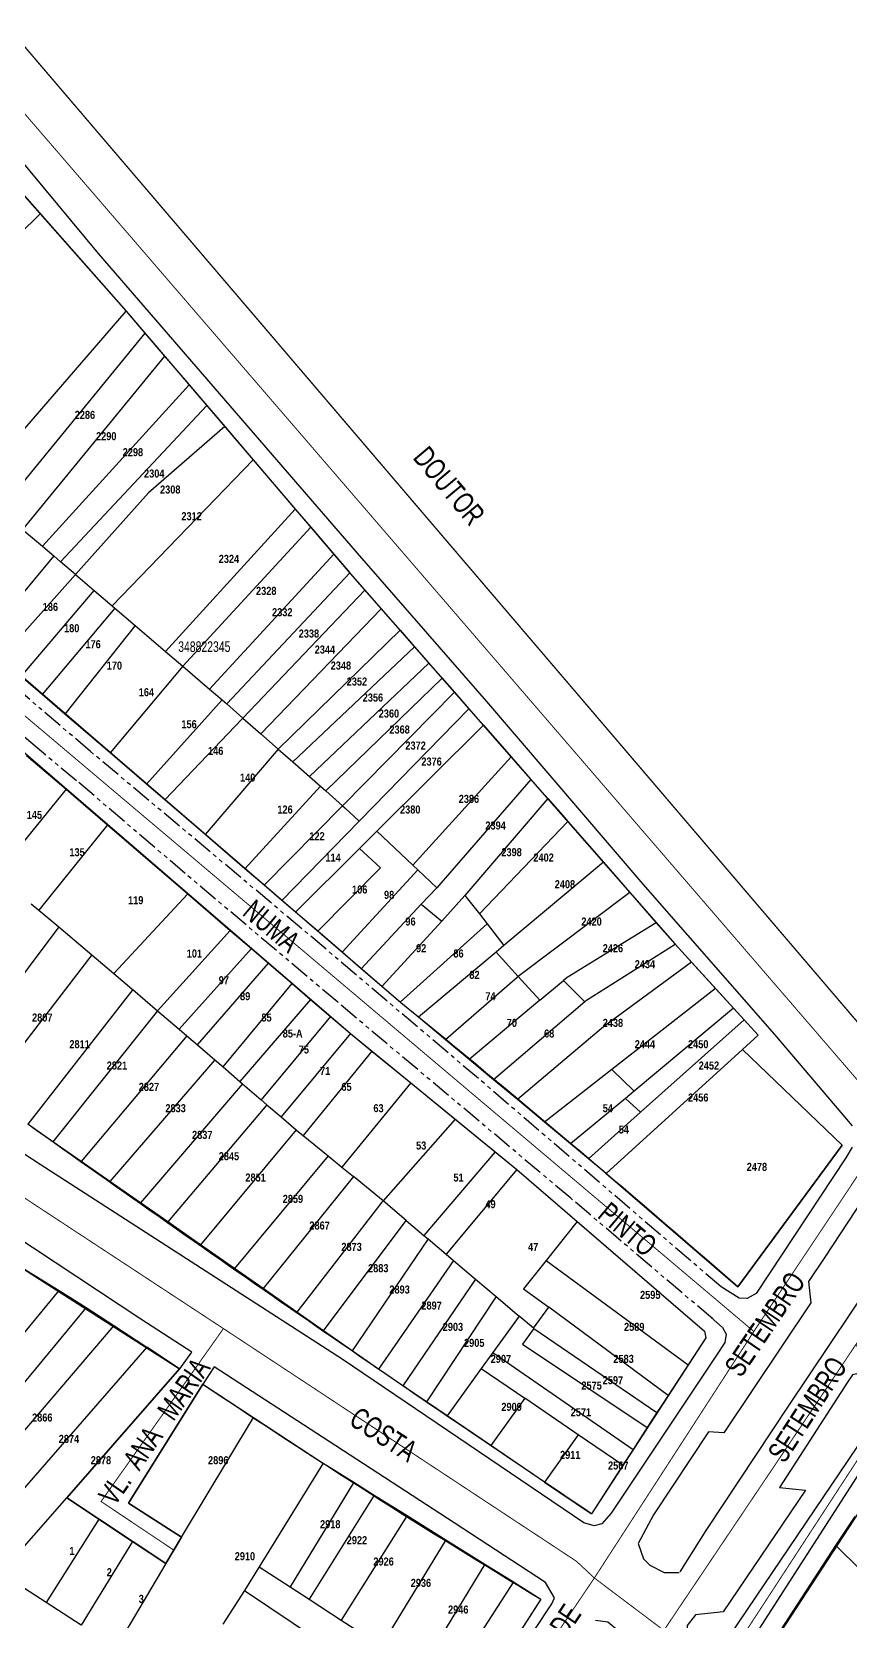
# Model space of a CAD drawing. Extents: x 203136 to 205923, y 4839890 to 4842982.
# Drawn here: x 204854.4 to 205007.8, y 4842317 to 4842615 of the extents above; entities that cross this region are included whole.
import ezdxf
from ezdxf.enums import TextEntityAlignment as Align

# ---------------------------------------------------------------- set-up
doc = ezdxf.new("R2010")
doc.units = 0
doc.header["$LTSCALE"] = 1.5
doc.header["$MEASUREMENT"] = 0
doc.linetypes.add('PHANTOMX2', pattern=[5, 2.5, -0.5, 0.5, -0.5, 0.5, -0.5])
for name, color, linetype in [('CD_MALHA_LOTES', 40, 'CONTINUOUS'), ('CD_TXT_QUADRA', 7, 'CONTINUOUS'), ('LM-LIM-SETOR-FISCAL', 7, 'CONTINUOUS'), ('RU-QUADRAS', 210, 'CONTINUOUS'), ('SV-EIXO-RUA-N-PAV', 6, 'CONTINUOUS'), ('SV-EIXO-RUA-PAV', 20, 'CONTINUOUS'), ('SV-RUA-NAO-PAV-S-GUIA-C-GUIA', 7, 'CONTINUOUS'), ('SV-RUA-PAVIM-S-GUIA-C-GUIA', 7, 'CONTINUOUS'), ('SV-TXT-RUA-N-PAV-S-GUIA-C-GUIA', 7, 'CONTINUOUS'), ('SV-TXT-RUA-PAV-S-GUIA-C-GUIA', 7, 'CONTINUOUS'), ('Th_NmrPort', 1, 'CONTINUOUS')]:
    doc.layers.add(name, color=color, linetype=linetype)
doc.styles.add('3488-22-2D_TXT$0$ARIAL', font='ARIAL.TTF')
doc.styles.add('ARIAL', font='ARIAL.TTF')
doc.styles.get("Standard").update_dxf_attribs({"font": 'swisscbo.ttf'})
doc.linetypes.add('Limite', pattern='A,20,-3,[130,ltypeshp.shx,S=6.35,R=0,X=0,Y=0],-3,20', length=46)

msp = doc.modelspace()

# ---------------------------------------------------------------- linework, layer by layer
at = {"layer": 'CD_MALHA_LOTES', "linetype": 'Continuous'}
for p, q in [((204850.67, 4842586.85), (204855.96, 4842580.86)), ((204855.96, 4842580.86), (204821.32, 4842547.49)), ((204855.96, 4842580.86), (204872.04, 4842562.64)), ((204843.37, 4842529.44), (204872.04, 4842562.64)), ((204872.04, 4842562.64), (204875.54, 4842558.54)), ((204875.54, 4842558.54), (204848.41, 4842525.32)), ((204875.54, 4842558.54), (204879.26, 4842554.2)), ((204879.26, 4842554.2), (204852.65, 4842521.72)), ((204879.26, 4842554.2), (204883.85, 4842548.83)), ((204883.85, 4842548.83), (204856.35, 4842518.56)), ((204883.85, 4842548.83), (204887.17, 4842544.95)), ((204887.17, 4842544.95), (204859.76, 4842515.64)), ((204887.17, 4842544.95), (204890.54, 4842541.01)), ((204890.54, 4842541.01), (204876.22, 4842528.59)), ((204890.54, 4842541.01), (204895.87, 4842534.77)), ((204895.87, 4842534.77), (204869.42, 4842507.4)), ((204895.87, 4842534.77), (204903.77, 4842525.54)), ((204876.22, 4842528.59), (204862.56, 4842513.25)), ((204903.77, 4842525.54), (204879.44, 4842498.84)), ((204903.77, 4842525.54), (204906.7, 4842522.11)), ((204852.65, 4842521.72), (204856.35, 4842518.56)), ((204906.7, 4842522.11), (204882.66, 4842496.09)), ((204906.7, 4842522.11), (204911.03, 4842517.05)), ((204856.35, 4842518.56), (204858.48, 4842516.74)), ((204858.48, 4842516.74), (204844.99, 4842500.5)), ((204859.76, 4842515.64), (204858.48, 4842516.74)), ((204862.56, 4842513.25), (204859.76, 4842515.64)), ((204911.03, 4842517.05), (204887.71, 4842491.77)), ((204911.03, 4842517.05), (204914.01, 4842513.56)), ((204848.51, 4842497.46), (204862.56, 4842513.25)), ((204862.56, 4842513.25), (204866.06, 4842510.27)), ((204914.01, 4842513.56), (204890.96, 4842488.99)), ((204914.01, 4842513.56), (204914.09, 4842513.47)), ((204914.09, 4842513.47), (204916.83, 4842510.35)), ((204852.37, 4842494.13), (204866.06, 4842510.27)), ((204866.06, 4842510.27), (204869.42, 4842507.4)), ((204916.83, 4842510.35), (204893.96, 4842486.34)), ((204916.83, 4842510.35), (204919.89, 4842506.85)), ((204869.96, 4842506.93), (204856.31, 4842490.75)), ((204869.42, 4842507.4), (204869.96, 4842506.93)), ((204869.96, 4842506.93), (204873.75, 4842503.7)), ((204919.89, 4842506.85), (204897.3, 4842483.41)), ((204919.89, 4842506.85), (204923.45, 4842502.8)), ((204873.75, 4842503.7), (204860.56, 4842487.09)), ((204873.75, 4842503.7), (204879.44, 4842498.84)), ((204923.45, 4842502.8), (204900.58, 4842480.52)), ((204923.45, 4842502.8), (204926.15, 4842499.72)), ((204879.44, 4842498.84), (204882.66, 4842496.09)), ((204926.15, 4842499.72), (204903.3, 4842478.12)), ((204926.15, 4842499.72), (204928.82, 4842496.66)), ((204882.66, 4842496.09), (204869.05, 4842479.8)), ((204882.66, 4842496.09), (204887.71, 4842491.77)), ((204928.82, 4842496.66), (204906.44, 4842475.36)), ((204928.82, 4842496.66), (204931.33, 4842493.81)), ((204856.31, 4842490.75), (204852.45, 4842494.06)), ((204887.71, 4842491.77), (204890.07, 4842489.75)), ((204931.33, 4842493.81), (204909.5, 4842472.67)), ((204931.33, 4842493.81), (204933.64, 4842491.17)), ((204860.56, 4842487.09), (204856.31, 4842490.75)), ((204890.07, 4842489.75), (204875.85, 4842473.96)), ((204890.07, 4842489.75), (204890.5, 4842489.39)), ((204890.5, 4842489.39), (204890.96, 4842488.99)), ((204890.96, 4842488.99), (204893.96, 4842486.34)), ((204933.64, 4842491.17), (204912.65, 4842469.9)), ((204933.64, 4842491.17), (204936.33, 4842488.1)), ((204869.05, 4842479.8), (204860.56, 4842487.09)), ((204893.81, 4842486.18), (204879.31, 4842470.99)), ((204893.96, 4842486.34), (204893.81, 4842486.18)), ((204893.96, 4842486.34), (204897.3, 4842483.41)), ((204915.77, 4842467), (204936.33, 4842488.1)), ((204936.33, 4842488.1), (204939.04, 4842485.01)), ((204897.3, 4842483.41), (204900.58, 4842480.52)), ((204939.04, 4842485.01), (204919.04, 4842465.11)), ((204939.04, 4842485.01), (204944.24, 4842479.08)), ((204875.85, 4842473.96), (204869.05, 4842479.8)), ((204900.58, 4842480.52), (204886.85, 4842464.51)), ((204900.58, 4842480.52), (204903.3, 4842478.12)), ((204853.39, 4842479.34), (204860.78, 4842472.99)), ((204903.3, 4842478.12), (204906.44, 4842475.36)), ((204944.24, 4842479.08), (204925.82, 4842458.75)), ((204944.24, 4842479.08), (204947.96, 4842474.84)), ((204879.31, 4842470.99), (204875.85, 4842473.96)), ((204906.44, 4842475.36), (204908.48, 4842473.56)), ((204947.96, 4842474.84), (204930.66, 4842454.93)), ((204947.96, 4842474.84), (204951.1, 4842471.26)), ((204860.78, 4842472.99), (204847.77, 4842457)), ((204860.78, 4842472.99), (204868.54, 4842466.32)), ((204886.85, 4842464.51), (204879.31, 4842470.99)), ((204908.48, 4842473.56), (204894.33, 4842458.09)), ((204908.48, 4842473.56), (204909.5, 4842472.67)), ((204909.5, 4842472.67), (204912.65, 4842469.9)), ((204951.1, 4842471.26), (204935.59, 4842453.1)), ((204951.1, 4842471.26), (204954.29, 4842467.62)), ((204912.65, 4842469.9), (204897.93, 4842454.99)), ((204912.65, 4842469.9), (204913.07, 4842469.53)), ((204913.07, 4842469.53), (204915.77, 4842467)), ((204868.54, 4842466.32), (204855.67, 4842450.33)), ((204868.54, 4842466.32), (204883.62, 4842453.37)), ((204915.77, 4842467), (204901.28, 4842452.12)), ((204919.04, 4842465.11), (204915.82, 4842461.91)), ((204919.04, 4842465.11), (204925.82, 4842458.75)), ((204954.89, 4842466.93), (204938.29, 4842449.62)), ((204954.29, 4842467.62), (204954.89, 4842466.93)), ((204954.89, 4842466.93), (204961.55, 4842459.31)), ((204894.33, 4842458.09), (204886.85, 4842464.51)), ((204915.82, 4842461.91), (204903.8, 4842449.95)), ((204915.82, 4842461.91), (204919.76, 4842458.28)), ((204961.55, 4842459.31), (204942.9, 4842443.67)), ((204961.55, 4842459.31), (204966.53, 4842453.61)), ((204897.93, 4842454.99), (204894.33, 4842458.09)), ((204919.76, 4842458.28), (204907.99, 4842446.36)), ((204926.75, 4842457.87), (204912.56, 4842442.43)), ((204925.82, 4842458.75), (204926.75, 4842457.87)), ((204926.75, 4842457.87), (204930.3, 4842454.54)), ((204883.62, 4842453.37), (204869.75, 4842438.45)), ((204883.62, 4842453.37), (204891.59, 4842446.54)), ((204901.28, 4842452.12), (204897.93, 4842454.99)), ((204930.3, 4842454.54), (204927.39, 4842451.42)), ((204930.66, 4842454.93), (204930.3, 4842454.54)), ((204931.28, 4842448.29), (204935.59, 4842453.1)), ((204935.59, 4842453.1), (204938.29, 4842449.62)), ((204966.53, 4842453.61), (204945.58, 4842437.9)), ((204966.53, 4842453.61), (204971.47, 4842447.95)), ((204854.25, 4842451.53), (204855.67, 4842450.33)), ((204855.67, 4842450.33), (204859.42, 4842447.17)), ((204903.8, 4842449.95), (204901.28, 4842452.12)), ((204907.99, 4842446.36), (204903.8, 4842449.95)), ((204927.39, 4842451.42), (204916.15, 4842439.34)), ((204927.39, 4842451.42), (204931.28, 4842448.29)), ((204859.42, 4842447.17), (204837.76, 4842418.36)), ((204859.42, 4842447.17), (204865.61, 4842441.95)), ((204931.28, 4842448.29), (204920.01, 4842436.03)), ((204939.72, 4842447.77), (204923.46, 4842433.07)), ((204938.29, 4842449.62), (204939.72, 4842447.77)), ((204939.72, 4842447.77), (204942.9, 4842443.67)), ((204971.47, 4842447.95), (204954.72, 4842437.73)), ((204971.47, 4842447.95), (204974.98, 4842443.93)), ((204891.59, 4842446.54), (204877.94, 4842431.48)), ((204891.59, 4842446.54), (204895.55, 4842443.13)), ((204912.56, 4842442.43), (204907.99, 4842446.36)), ((204958.38, 4842433.42), (204974.98, 4842443.93)), ((204974.98, 4842443.93), (204978.08, 4842440.55)), ((204865.61, 4842441.95), (204844.28, 4842414.17)), ((204865.61, 4842441.95), (204869.75, 4842438.45)), ((204895.55, 4842443.13), (204882, 4842427.99)), ((204895.55, 4842443.13), (204898.78, 4842440.36)), ((204916.15, 4842439.34), (204912.56, 4842442.43)), ((204941.44, 4842442.44), (204926.85, 4842430.24)), ((204942.9, 4842443.67), (204941.44, 4842442.44)), ((204941.44, 4842442.44), (204945.58, 4842437.9)), ((204869.75, 4842438.45), (204873.15, 4842435.59)), ((204885.41, 4842425.06), (204898.78, 4842440.36)), ((204898.78, 4842440.36), (204903.21, 4842436.56)), ((204920.01, 4842436.03), (204916.15, 4842439.34)), ((204978.08, 4842440.55), (204961.57, 4842428.43)), ((204978.08, 4842440.55), (204982.58, 4842435.63)), ((204873.28, 4842435.48), (204853.63, 4842410.19)), ((204873.15, 4842435.59), (204873.28, 4842435.48)), ((204873.28, 4842435.48), (204877.94, 4842431.48)), ((204890.23, 4842420.92), (204903.21, 4842436.56)), ((204903.21, 4842436.56), (204906.65, 4842433.6)), ((204923.46, 4842433.07), (204920.01, 4842436.03)), ((204945.35, 4842437.72), (204931.94, 4842426)), ((204945.58, 4842437.9), (204945.35, 4842437.72)), ((204945.58, 4842437.9), (204949.63, 4842433.46)), ((204949.63, 4842433.46), (204954.04, 4842437.15)), ((204954.72, 4842437.73), (204954.04, 4842437.15)), ((204954.04, 4842437.15), (204958.06, 4842433.14)), ((204982.58, 4842435.63), (204963.12, 4842420.46)), ((204982.58, 4842435.63), (204985.97, 4842431.92)), ((204906.65, 4842433.6), (204893.38, 4842418.21)), ((204906.65, 4842433.6), (204910.37, 4842430.41)), ((204923.56, 4842432.98), (204923.46, 4842433.07)), ((204926.85, 4842430.24), (204923.56, 4842432.98)), ((204949.63, 4842433.46), (204936.37, 4842422.32)), ((204958.06, 4842433.14), (204940.96, 4842418.5)), ((204958.06, 4842433.14), (204958.38, 4842433.42)), ((204877.94, 4842431.48), (204858.32, 4842406.91)), ((204877.94, 4842431.48), (204882, 4842427.99)), ((204910.37, 4842430.41), (204897.38, 4842414.77)), ((204910.37, 4842430.41), (204914.1, 4842427.21)), ((204931.94, 4842426), (204926.85, 4842430.24)), ((204985.97, 4842431.92), (204967.31, 4842416.4)), ((204968.52, 4842412.44), (204987.95, 4842429.76)), ((204985.97, 4842431.92), (204987.95, 4842429.76)), ((204987.95, 4842429.76), (204990.57, 4842426.9)), ((204883.43, 4842426.76), (204863.65, 4842403.19)), ((204882, 4842427.99), (204883.43, 4842426.76)), ((204883.43, 4842426.76), (204885.41, 4842425.06)), ((204914.1, 4842427.21), (204901.12, 4842411.56)), ((204914.1, 4842427.21), (204918.14, 4842423.9)), ((204961.57, 4842428.43), (204945.41, 4842414.8)), ((204990.57, 4842426.9), (204987.64, 4842424.23)), ((204885.41, 4842425.06), (204888.66, 4842422.27)), ((204918.14, 4842423.9), (204905.23, 4842408.08)), ((204918.14, 4842423.9), (204925.46, 4842417.92)), ((204936.37, 4842422.32), (204931.94, 4842426)), ((204987.64, 4842424.23), (204962.05, 4842400.95)), ((205006.3, 4842406.28), (204987.64, 4842424.23)), ((204888.66, 4842422.27), (204869.01, 4842399.44)), ((204888.66, 4842422.27), (204890.23, 4842420.92)), ((204890.23, 4842420.92), (204893.38, 4842418.21)), ((204940.96, 4842418.5), (204936.37, 4842422.32)), ((204963.12, 4842420.46), (204950.47, 4842410.59)), ((204963.12, 4842420.46), (204967.31, 4842416.4)), ((204893.89, 4842417.77), (204874.76, 4842395.43)), ((204893.38, 4842418.21), (204893.89, 4842417.77)), ((204893.89, 4842417.77), (204897.38, 4842414.77)), ((204925.46, 4842417.92), (204912.5, 4842402.17)), ((204925.46, 4842417.92), (204933.77, 4842411.13)), ((204945.41, 4842414.8), (204940.96, 4842418.5)), ((204897.38, 4842414.77), (204898.46, 4842413.84)), ((204950.47, 4842410.59), (204945.41, 4842414.8)), ((204965.68, 4842415.04), (204955.4, 4842406.49)), ((204967.31, 4842416.4), (204965.68, 4842415.04)), ((204965.68, 4842415.04), (204968.52, 4842412.44)), ((204898.46, 4842413.84), (204879.85, 4842391.87)), ((204898.46, 4842413.84), (204901.12, 4842411.56)), ((204901.12, 4842411.56), (204903.92, 4842409.15)), ((204968.52, 4842412.44), (204958.73, 4842403.72)), ((204858.32, 4842406.91), (204853.63, 4842410.19)), ((204903.92, 4842409.15), (204885.98, 4842387.59)), ((204903.92, 4842409.15), (204904.06, 4842409.03)), ((204904.06, 4842409.03), (204905.23, 4842408.08)), ((204933.77, 4842411.13), (204920.24, 4842395.83)), ((204933.77, 4842411.13), (204941.27, 4842405.01)), ((204955.4, 4842406.49), (204950.47, 4842410.59)), ((204863.65, 4842403.19), (204858.32, 4842406.91)), ((204905.23, 4842408.08), (204909.95, 4842404.24)), ((204958.73, 4842403.72), (204955.4, 4842406.49)), ((204986.78, 4842379.7), (205006.3, 4842406.28)), ((204869.01, 4842399.44), (204863.65, 4842403.19)), ((204909.95, 4842404.24), (204892.35, 4842383.13)), ((204909.95, 4842404.24), (204912.5, 4842402.17)), ((204941.27, 4842405.01), (204927.88, 4842389.35)), ((204941.27, 4842405.01), (204945.3, 4842401.7)), ((204962.05, 4842400.95), (204958.73, 4842403.72)), ((204874.76, 4842395.43), (204869.01, 4842399.44)), ((204914.68, 4842400.39), (204897.75, 4842379.36)), ((204912.5, 4842402.17), (204914.68, 4842400.39)), ((204920.24, 4842395.83), (204914.68, 4842400.39)), ((204945.3, 4842401.7), (204932.05, 4842385.82)), ((204945.3, 4842401.7), (204956.63, 4842391.96)), ((204962.05, 4842400.95), (204986.78, 4842379.7)), ((204879.85, 4842391.87), (204874.76, 4842395.43)), ((204919.99, 4842395.55), (204904.07, 4842374.95)), ((204920.24, 4842395.83), (204919.99, 4842395.55)), ((204924.57, 4842392.16), (204920.24, 4842395.83)), ((204885.98, 4842387.59), (204879.85, 4842391.87)), ((204909.05, 4842371.47), (204924.57, 4842392.16)), ((204924.57, 4842392.16), (204927.88, 4842389.35)), ((204956.63, 4842391.96), (204950.8, 4842384.64)), ((204956.63, 4842391.96), (204980.52, 4842371.41)), ((204892.35, 4842383.13), (204885.98, 4842387.59)), ((204928.66, 4842388.69), (204914.44, 4842367.7)), ((204927.88, 4842389.35), (204928.66, 4842388.69)), ((204928.66, 4842388.69), (204932.05, 4842385.82)), ((204933.42, 4842384.65), (204919.35, 4842364.27)), ((204932.05, 4842385.82), (204933.42, 4842384.65)), ((204933.42, 4842384.65), (204937.56, 4842381.14)), ((204950.8, 4842384.64), (204946.59, 4842379.35)), ((204950.8, 4842384.64), (204977.42, 4842365.05)), ((204852.7, 4842383.23), (204859.49, 4842379)), ((204897.75, 4842379.36), (204892.35, 4842383.13)), ((204841.88, 4842357.64), (204859.49, 4842379)), ((204859.49, 4842379), (204864.55, 4842375.84)), ((204904.07, 4842374.95), (204897.75, 4842379.36)), ((204937.56, 4842381.14), (204923.96, 4842361.14)), ((204937.56, 4842381.14), (204941.41, 4842377.87)), ((204946.59, 4842379.35), (204951.3, 4842375.87)), ((204864.55, 4842375.84), (204832.11, 4842336.6)), ((204864.55, 4842375.84), (204869.73, 4842372.45)), ((204941.41, 4842377.87), (204928.36, 4842358.16)), ((204941.41, 4842377.87), (204945.73, 4842374.21)), ((204948.42028, 4842371.940382), (204951.3, 4842375.87)), ((204973.68, 4842359.33), (204951.3, 4842375.87)), ((204869.73, 4842372.45), (204836.65, 4842333.67)), ((204869.73, 4842372.45), (204875.92, 4842368.37)), ((204909.05, 4842371.47), (204904.07, 4842374.95)), ((204945.73, 4842374.21), (204940.8, 4842367.39)), ((204948.42028, 4842371.940382), (204945.73, 4842374.21)), ((204914.44, 4842367.7), (204909.05, 4842371.47)), ((204948.48, 4842371.89), (204946.39, 4842368.96)), ((204948.48, 4842371.89), (204948.42028, 4842371.940382)), ((204948.48, 4842371.89), (204971.58, 4842356.11)), ((204980.74, 4842370.12), (204977.42, 4842365.05)), ((204980.52, 4842371.41), (204980.74, 4842370.12)), ((204875.92, 4842368.37), (204842.46, 4842329.93)), ((204882.09, 4842364.32), (204875.92, 4842368.37)), ((204919.35, 4842364.27), (204914.44, 4842367.7)), ((204940.8, 4842367.39), (204938.63, 4842364.38)), ((204940.8, 4842367.39), (204967.14, 4842349.23)), ((204946.39, 4842368.96), (204969.76, 4842353.3)), ((204860.91, 4842340.12), (204882.09, 4842364.32)), ((204923.96, 4842361.14), (204919.35, 4842364.27)), ((204938.63, 4842364.38), (204932.24, 4842355.53)), ((204938.63, 4842364.38), (204946.79, 4842358.81)), ((204977.42, 4842365.05), (204973.68, 4842359.33)), ((204872.52, 4842339.13), (204886.44, 4842361.46)), ((204886.44, 4842361.46), (204895.91, 4842355.23)), ((204928.36, 4842358.16), (204923.96, 4842361.14)), ((204932.24, 4842355.53), (204928.36, 4842358.16)), ((204946.79, 4842358.81), (204940.43, 4842349.98)), ((204956.8, 4842351.97), (204946.79, 4842358.81)), ((204973.68, 4842359.33), (204972.38, 4842357.34)), ((204882.42, 4842332.77), (204895.91, 4842355.23)), ((204895.91, 4842355.23), (204908.87, 4842346.71)), ((204940.43, 4842349.98), (204932.24, 4842355.53)), ((204971.58, 4842356.11), (204969.76, 4842353.3)), ((204972.38, 4842357.34), (204971.58, 4842356.11)), ((204956.8, 4842351.97), (204950.52, 4842343.09)), ((204965.2, 4842346.24), (204956.8, 4842351.97)), ((204969.76, 4842353.3), (204967.14, 4842349.23)), ((204950.52, 4842343.09), (204940.43, 4842349.98)), ((204967.14, 4842349.23), (204965.2, 4842346.24)), ((204909, 4842346.63), (204897.01, 4842327.22)), ((204908.87, 4842346.71), (204909, 4842346.63)), ((204909, 4842346.63), (204914.73, 4842343.05)), ((204965.2, 4842346.24), (204959.33, 4842337.16)), ((204914.73, 4842343.05), (204902.83, 4842323.44)), ((204914.73, 4842343.05), (204918.59, 4842340.64)), ((204950.52, 4842343.09), (204959.33, 4842337.16)), ((204848.56, 4842326.01), (204860.91, 4842340.12)), ((204860.91, 4842340.12), (204866.95, 4842336.13)), ((204918.59, 4842340.64), (204906.36, 4842321.14)), ((204918.59, 4842340.64), (204924.73, 4842336.8)), ((204882.42, 4842332.77), (204872.52, 4842339.13)), ((204924.73, 4842336.8), (204912.39, 4842317.22)), ((204924.73, 4842336.8), (204931.98, 4842332.28)), ((205005.12, 4842331.2), (205008.75, 4842336.64)), ((204866.95, 4842336.13), (204857.09, 4842320.51)), ((204866.95, 4842336.13), (204873.24, 4842331.97)), ((204873.24, 4842331.97), (204863.65, 4842316.29)), ((204873.24, 4842331.97), (204879.47, 4842327.85)), ((204879.47, 4842327.85), (204882.42, 4842332.77)), ((204931.98, 4842332.28), (204919.85, 4842312.36)), ((204931.98, 4842332.28), (204939.31, 4842327.7)), ((204969.7, 4842276.63), (205005.12, 4842331.2)), ((205005.12, 4842331.2), (205018.27, 4842318.23)), ((204879.47, 4842327.85), (204870.19, 4842312.08)), ((204939.31, 4842327.7), (204927.09, 4842307.65)), ((204939.31, 4842327.7), (204944.67, 4842324.36)), ((204857.09, 4842320.51), (204848.56, 4842326.01)), ((204897.01, 4842327.22), (204894.25, 4842322.77)), ((204897.01, 4842327.22), (204902.83, 4842323.44)), ((204894.25, 4842322.77), (204890.18, 4842316.45)), ((204894.25, 4842322.77), (204932.45, 4842297.22)), ((204902.83, 4842323.44), (204906.36, 4842321.14)), ((204944.67, 4842324.36), (204931.87, 4842304.54)), ((204944.67, 4842324.36), (204949.82, 4842321.14)), ((204863.65, 4842316.29), (204857.09, 4842320.51)), ((204906.36, 4842321.14), (204912.39, 4842317.22)), ((204949.82, 4842321.14), (204936.97, 4842301.22)), ((204912.39, 4842317.22), (204919.85, 4842312.36))]:
    msp.add_line(p, q, dxfattribs=at)
at = {"layer": 'LM-LIM-SETOR-FISCAL', "linetype": 'Limite', "ltscale": 0.1, "flags": 128}
msp.add_lwpolyline([(203469.377234, 4841362.89061, 0.25, 0.25, 0), (203519.491753, 4841421.251163, 0.25, 0.25, 0), (203539.040039, 4841445.453803, 0.25, 0.25, 0), (203552.611299, 4841461.387824, 0.25, 0.25, 0), (203566.238133, 4841484.68956, 0.25, 0.25, 0), (203609.99, 4841529.19, 0.25, 0.25, 0), (203632, 4841555.03, 0.25, 0.25, 0), (203660.44, 4841587.64, 0.25, 0.25, 0), (203674.06, 4841602.04, 0.25, 0.25, 0), (203710.04, 4841645.13, 0.25, 0.25, 0), (203742.06, 4841682.63, 0.25, 0.25, 0), (203749.59, 4841692.3, 0.25, 0.25, 0), (203765.8, 4841714.59, 0.25, 0.25, 0), (203770.437717, 4841723.305383, 0.25, 0.25, 0), (203714.413653, 4841762.64358, 0.25, 0.25, 0), (203723.585168, 4841777.541949, 0.25, 0.25, 0), (203744.064325, 4841808.260684, 0.25, 0.25, 0), (203754.769339, 4841823.620052, 0.25, 0.25, 0), (203763.612611, 4841832.928759, 0.25, 0.25, 0), (203773.572638, 4841842.432366, 0.25, 0.25, 0), (203784.091768, 4841852.942481, 0.25, 0.25, 0), (203799.86552, 4841866.904972, 0.25, 0.25, 0), (203809.371409, 4841877.624378, 0.25, 0.25, 0), (203820.293068, 4841888.950542, 0.25, 0.25, 0), (203834.046268, 4841882.073942, 0.25, 0.25, 0), (204046.7661, 4842201.182221, 0.25, 0.25, 0), (204178.512752, 4842399.235913, 0.25, 0.25, 0), (204339.269682, 4842642.311478, 0.25, 0.25, 0), (204394.703106, 4842727.956118, 0.25, 0.25, 0), (204455.679872, 4842818.312599, 0.25, 0.25, 0), (204552.409898, 4842958.280115, 0.18, 0.18, 0), (204552.411197, 4842958.281995, 0.25, 0.25, 0), (204552.409898, 4842958.280115, 0.25, 0.25, 0), (204552.41, 4842958.28, 0.25, 0.25, 0), (204636.88, 4842865.48, 0.25, 0.25, 0), (204802.20702, 4842671.508044, 0.25, 0.25, 0), (204837.727029, 4842630.149129, 0.25, 0.25, 0), (205008.271732, 4842430.409897, 0.25, 0.25, 0), (205138.673959, 4842279.328213, 0.25, 0.25, 0), (205174.437256, 4842238.699161, 0.25, 0.25, 0), (205203.631784, 4842204.152303, 0.25, 0.25, 0), (205240.124945, 4842163.766539, 0.25, 0.25, 0), (205267.85, 4842136.34, 0.25, 0.25, 0), (205295.915353, 4842071.881893, 0.25, 0.25, 0), (205307.647026, 4842046.742594, 0.25, 0.25, 0), (205351.13, 4841954.04, 0.25, 0.25, 0), (205379.26, 4841896.27, 0.25, 0.25, 0), (205405.061808, 4841844.580735, 0.25, 0.25, 0), (205438.77, 4841777.24, 0.25, 0.25, 0), (205460.65, 4841701.79, 0.25, 0.25, 0), (205500.37, 4841613.55, 0.25, 0.25, 0), (205574.15, 4841463.73, 0.25, 0.25, 0), (205576.19, 4841458.65, 0.25, 0.25, 0), (205586.52, 4841433.19, 0.25, 0.25, 0), (205615.29, 4841364.14, 0.25, 0.25, 0), (205647.73668, 4841231.470751, 0.25, 0.25, 0), (205655.460047, 4841210.753747, 0.25, 0.25, 0), (205675.209194, 4841159.41187, 0.25, 0.25, 0), (205690.04619, 4841124.071091, 0.25, 0.25, 0), (205704.679922, 4841088.324092, 0.25, 0.25, 0), (205713.35, 4841065.22, 0.25, 0.25, 0), (205719.94, 4841049.35, 0.25, 0.25, 0), (205719.957412, 4841049.304741, 0, 0, 0), (205790.360912, 4840892.191443, 0, 0, 0)], format="xyseb", dxfattribs=at)
at = {"layer": 'LM-LIM-SETOR-FISCAL'}
msp.add_lwpolyline([(204552.409898, 4842958.280115, 0.25, 0.25, 0), (204552.41, 4842958.28, 0.25, 0.25, 0), (204636.88, 4842865.48, 0.25, 0.25, 0), (204802.20702, 4842671.508044, 0.25, 0.25, 0), (204837.727029, 4842630.149129, 0.25, 0.25, 0), (205008.271732, 4842430.409897, 0.25, 0.25, 0), (205138.673959, 4842279.328213, 0.25, 0.25, 0), (205174.437256, 4842238.699161, 0.25, 0.25, 0), (205203.631784, 4842204.152303, 0.25, 0.25, 0), (205240.124945, 4842163.766539, 0.25, 0.25, 0), (205267.85, 4842136.34, 0.25, 0.25, 0)], format="xyseb", dxfattribs=at)
at = {"layer": 'RU-QUADRAS', "color": 6, "linetype": 'Continuous'}
msp.add_lwpolyline([(204749.58, 4842582.26), (204794.8, 4842649.46), (204822.96, 4842618.77), (204828.24, 4842612.27), (204872.04, 4842562.64), (204914.09, 4842513.47), (204974.93, 4842443.99), (204990.57, 4842426.9), (204987.64, 4842424.23), (205006.3, 4842406.28), (204986.78, 4842379.7, 0.0079047666), (204923.56, 4842432.98), (204818.05, 4842523.74), (204779.96, 4842555.38)], format="xyb", close=True, dxfattribs=at)
for points in [[(204762.48, 4842557.74), (204914.1, 4842427.21), (204945.3, 4842401.7), (204980.52, 4842371.41), (204980.74, 4842370.12), (204959.33, 4842337.16, -0.0069995441), (204853.63, 4842410.19)], [(204775.43, 4842432.57), (204882.09, 4842364.32), (204860.91, 4842340.12), (204879.47, 4842327.85), (204882.42, 4842332.77), (204872.52, 4842339.13), (204886.44, 4842361.46, 0.0117596608), (204949.82, 4842321.14), (204936.97, 4842301.22)]]:
    msp.add_lwpolyline(points, format="xyb", dxfattribs=at)
msp.add_lwpolyline([(204904.2, 4842176.13), (205018.26, 4842350.89), (205015.04, 4842360.33), (205026.04, 4842375.46), (205033.36, 4842373.14), (205051.03, 4842354.22), (205243.57, 4842129.35), (205162, 4842007.25), (205158.81, 4842006.79)], close=True, dxfattribs=at)
at = {"layer": 'SV-EIXO-RUA-N-PAV', "const_width": 0.18, "flags": 128}
msp.add_lwpolyline([(204739.7261, 4842581.0789), (204748.327433, 4842575.196578), (204989.754343, 4842371.335)], dxfattribs=at)
at = {"layer": 'SV-EIXO-RUA-PAV', "const_width": 0.18, "flags": 128}
for points in [[(204636.8912, 4842850.4427), (204673.272, 4842808.2302), (204715.1634, 4842759.6237), (204775.495346, 4842689.6206), (204777.2127, 4842687.6279), (204796.6281, 4842665.1002), (204805.838626, 4842654.4133), (205015.9368, 4842410.6366), (205027.7466, 4842396.9337), (205197.12, 4842201.16)], [(204986.786661, 4842305.971481), (204983.888632, 4842308.404637), (204972.881658, 4842315.283995), (204959.847263, 4842325.108558), (204956.499019, 4842328.2389), (204890.300602, 4842371.869557), (204792.620623, 4842436.02004), (204688.218725, 4842504.74805), (204665.959603, 4842519.691968), (204653.419252, 4842527.425185), (204636.8858, 4842538.8925)], [(204876.388585, 4842201.1658), (204884.4714, 4842213.2987), (204959.847263, 4842325.108558), (204989.754343, 4842371.335), (205015.9368, 4842410.6366)], [(205027.7466, 4842396.9337), (205008.940232, 4842368.946167), (204972.881658, 4842315.283995), (204948.773857, 4842278.216776), (204898.663479, 4842203.791699), (204896.795854, 4842201.1655)], [(204890.300602, 4842371.869557), (204867.353835, 4842339.452294), (204880.969037, 4842330.346715)], [(205008.940232, 4842368.946167), (205014.623629, 4842355.5768), (204983.888632, 4842308.404637), (204959.59665, 4842271.99367), (204913.703976, 4842201.1652)]]:
    msp.add_lwpolyline(points, dxfattribs=at)
at = {"layer": 'SV-RUA-NAO-PAV-S-GUIA-C-GUIA', "linetype": 'PHANTOMX2'}
for points in [[(204983.6, 4842379.7), (204938.14, 4842418.74), (204905.03, 4842446.82), (204865.39, 4842480.065), (204836.89, 4842504.43), (204808.87, 4842528.42), (204770.36, 4842560.79), (204752.4, 4842576.04), (204746.16, 4842580.99), (204745.61, 4842582.19)], [(204982.04, 4842373.7), (204955.45, 4842396.3), (204911.72, 4842433.05), (204883.15, 4842457.2), (204862.775, 4842474.58), (204854.97, 4842481.06), (204836.88, 4842496.71), (204831.57, 4842500.94), (204817.86, 4842512.48), (204801.16, 4842526.62), (204790.93, 4842535.57), (204766.72, 4842556.055), (204746.6, 4842573.44), (204744.19, 4842575.36)]]:
    msp.add_lwpolyline(points, dxfattribs=at)
at = {"layer": 'SV-RUA-PAVIM-S-GUIA-C-GUIA'}
for points in [[(204745.61, 4842582.19), (204745.84, 4842583.84), (204753.13, 4842594.79), (204768.53, 4842617.64), (204792.31, 4842652.24), (204793.71, 4842653.75), (204795.69, 4842654.88), (204797.76, 4842655.03), (204799.44, 4842654.58), (204801.05, 4842652.85), (204813.21, 4842638.38), (204838.39, 4842607.65), (204866.79, 4842573.43), (204915.38, 4842517.29), (204939.62, 4842489.42), (204968.96, 4842455.18), (204993.61, 4842426.99), (205008.16, 4842409.9)], [(204981.76, 4842373.95), (204983.9, 4842372.07), (204984.57, 4842370.81), (204984.32, 4842369.24), (204982.74, 4842366.92), (204962.98, 4842337.27), (204961.24, 4842335.24), (204959.83, 4842334.92), (204957.89, 4842335.45), (204912.59, 4842366.12), (204855.96, 4842402.65), (204810.71, 4842432.2)], [(205008.21, 4842405.88), (205007.03, 4842403.89), (204990.16, 4842378.43), (204988.5, 4842377.51), (204987.01, 4842377.57), (204983.6, 4842379.7)], [(204938.75, 4842300.43), (204951.89, 4842320.29), (204952.38, 4842321.41), (204950.71, 4842324.28), (204933.58, 4842335.46), (204910.11, 4842350.7), (204888.572268, 4842364.70471), (204886.441987, 4842361.455797), (204872.517719, 4842339.126941), (204882.42163, 4842332.768751), (204879.471912, 4842327.850429), (204860.91, 4842340.12), (204882.09228, 4842364.315609), (204884.372542, 4842367.435543), (204874.8, 4842373.66), (204838.58, 4842397.58)], [(205011.675, 4842398.375), (205003.04, 4842385.28)], [(204988.06, 4842307.55), (204987.24, 4842308.93), (204987.3, 4842310.24), (204989.6, 4842313.75), (205012.4, 4842349.12), (205016.91, 4842356.3), (205015.22, 4842359.96), (205011.75, 4842367.15), (205011.51, 4842368.1), (205012.04, 4842369), (205022.97, 4842385.56), (205025.42, 4842387.02), (205027.06, 4842387.43), (205028.83, 4842386.31), (205032.62, 4842381.87), (205071.63, 4842337.06), (205101.44, 4842302.585), (205138.87, 4842259.28), (205170.04, 4842222.87), (205188.868759, 4842201.160477)], [(204996.23, 4842357.3), (205015.7, 4842386.31)], [(205003.04, 4842385.28), (204999.99, 4842380.72)], [(204999.99, 4842380.72), (205000.47, 4842376.68)], [(205000.47, 4842376.68), (204984.1, 4842352.33)], [(204980.83, 4842334.03), (204996.23, 4842357.3)], [(204981.28, 4842352.49), (204970.93, 4842336.98)], [(204984.1, 4842352.33), (204981.28, 4842352.49)], [(204970.93, 4842336.98), (204968.09, 4842331.57)], [(204975.97, 4842326.26), (204980.83, 4842334.03)], [(204968.09, 4842331.57), (204969.044498, 4842328.7333), (204970.27842, 4842327.516554), (204972.929004, 4842326.139385), (204975.740494, 4842326.165418)], [(204964.89, 4842310.3), (204965.181886, 4842313.166656), (204964.26451, 4842315.261349), (204962.361771, 4842316.834954), (204960.061875, 4842317.147287)]]:
    msp.add_lwpolyline(points, dxfattribs=at)
at = {"layer": 'SV-RUA-PAVIM-S-GUIA-C-GUIA', "linetype": 'Continuous'}
msp.add_lwpolyline([(205007.29, 4842361.83), (204994.55, 4842342.06), (204999.44, 4842341.59), (204983.99, 4842318.79), (204978.81, 4842318.23), (204977.23, 4842316.22), (204977.18, 4842315.24), (204977.9, 4842314.02), (204982.59, 4842311.61), (204983.73, 4842312.08), (205012.25, 4842354.25), (205013.11, 4842355.46), (205012.73, 4842356.74), (205009.69, 4842362.9), (205009.04, 4842363.38), (205008.27, 4842363.23), (205007.21, 4842361.67)], dxfattribs=at)

# ---------------------------------------------------------------- texts
at = {"layer": 'CD_TXT_QUADRA', "linetype": 'Continuous', "style": 'ARIAL', "width": 0.7}
msp.add_text('348822345', height=2, dxfattribs=at).set_placement((204881.815534, 4842498.735917))
at = {"layer": 'SV-TXT-RUA-N-PAV-S-GUIA-C-GUIA', "width": 0.7}
for s, rotation, style, p in [('NUMA', 320, 'ARIAL', (204893.643589, 4842449.51393)), ('PINTO', 320, 'ARIAL', (204960.234259, 4842392.802616)), ('VL.  ANA   MARIA', 55.25736846, '3488-22-2D_TXT$0$ARIAL', (204869.929658, 4842338.435671))]:
    msp.add_text(s, height=4, rotation=rotation, dxfattribs=dict(at, style=style)).set_placement(p)
at = {"layer": 'SV-TXT-RUA-PAV-S-GUIA-C-GUIA', "style": 'ARIAL', "width": 0.7}
for s, rotation, p in [('DOUTOR', 310, (204925.6672, 4842535.0892)), ('25                                           DE                                                 SETEMBRO', 56, (204925.979163, 4842271.52332)), ('SETEMBRO', 57, (204995.501947, 4842346.427817)), ('COSTA', 327, (204913.592292, 4842354.045136))]:
    msp.add_text(s, height=4, rotation=rotation, dxfattribs=at).set_placement(p)
at = {"layer": 'Th_NmrPort', "color": 1}
for s, p in [('2286', (204862.418554, 4842543.197271)), ('2290', (204866.418554, 4842539.197271)), ('2298', (204871.418554, 4842536.197271)), ('2304', (204875.418554, 4842532.197271)), ('2308', (204878.418554, 4842529.197271)), ('2312', (204882.418554, 4842524.197271)), ('2324', (204889.418554, 4842516.197271)), ('2328', (204896.418554, 4842510.197271)), ('186', (204856.418554, 4842507.197271)), ('2332', (204899.418554, 4842506.197271)), ('180', (204860.418554, 4842503.197271)), ('176', (204864.418554, 4842500.197271)), ('2338', (204904.418554, 4842502.197271)), ('2344', (204907.418554, 4842499.197271)), ('170', (204868.418554, 4842496.197271)), ('2348', (204910.418554, 4842496.197271)), ('164', (204874.418554, 4842491.197271)), ('2352', (204913.418554, 4842493.197271)), ('2356', (204916.418554, 4842490.197271)), ('156', (204882.418554, 4842485.197271)), ('2360', (204919.418554, 4842487.197271)), ('2368', (204921.418554, 4842484.197271)), ('146', (204887.418554, 4842480.197271)), ('2372', (204924.418554, 4842481.197271)), ('2376', (204927.418554, 4842478.197271)), ('140', (204893.418554, 4842475.197271)), ('2386', (204934.418554, 4842471.197271)), ('145', (204853.418554, 4842468.197271)), ('126', (204900.418554, 4842469.197271)), ('2380', (204923.418554, 4842469.197271)), ('122', (204906.418554, 4842464.197271)), ('2394', (204939.418554, 4842466.197271)), ('135', (204861.418554, 4842461.197271)), ('2398', (204942.418554, 4842461.197271)), ('114', (204909.418554, 4842460.197271)), ('2402', (204948.418554, 4842460.197271)), ('2408', (204952.418554, 4842455.197271)), ('119', (204872.418554, 4842452.197271)), ('106', (204914.418554, 4842454.197271)), ('98', (204920.418554, 4842453.197271)), ('96', (204924.418554, 4842448.197271)), ('2420', (204957.418554, 4842448.197271)), ('92', (204926.418554, 4842443.197271)), ('2426', (204961.418554, 4842443.197271)), ('101', (204883.418554, 4842442.197271)), ('86', (204933.418554, 4842442.197271)), ('2434', (204967.418554, 4842440.197271)), ('97', (204889.418554, 4842437.197271)), ('82', (204936.418554, 4842438.197271)), ('89', (204893.418554, 4842434.197271)), ('74', (204939.418554, 4842434.197271)), ('2807', (204854.418554, 4842430.197271)), ('85', (204897.418554, 4842430.197271)), ('70', (204943.418554, 4842429.197271)), ('2438', (204961.418554, 4842429.197271)), ('85-A', (204901.418554, 4842427.197271)), ('68', (204950.418554, 4842427.197271)), ('2811', (204861.418554, 4842425.197271)), ('75', (204904.418554, 4842424.197271)), ('2444', (204967.418554, 4842425.197271)), ('2450', (204977.418554, 4842425.197271)), ('2821', (204868.418554, 4842421.197271)), ('71', (204908.418554, 4842420.197271)), ('2452', (204979.418554, 4842421.197271)), ('2827', (204874.418554, 4842417.197271)), ('65', (204912.418554, 4842417.197271)), ('2456', (204977.418554, 4842415.197271)), ('2833', (204879.418554, 4842413.197271)), ('63', (204918.418554, 4842413.197271)), ('54', (204961.418554, 4842413.197271)), ('2837', (204884.418554, 4842408.197271)), ('54', (204964.418554, 4842409.197271)), ('53', (204926.418554, 4842406.197271)), ('2845', (204889.418554, 4842404.197271)), ('2478', (204988.418554, 4842402.197271)), ('2851', (204894.418554, 4842400.197271)), ('51', (204933.418554, 4842400.197271)), ('2859', (204901.418554, 4842396.197271)), ('49', (204939.418554, 4842395.197271)), ('2867', (204906.418554, 4842391.197271)), ('2873', (204912.418554, 4842387.197271)), ('47', (204947.418554, 4842387.197271)), ('2883', (204917.418554, 4842383.197271)), ('2893', (204921.418554, 4842379.197271)), ('2595', (204968.418554, 4842378.197271)), ('2897', (204927.418554, 4842376.197271)), ('2903', (204931.418554, 4842372.197271)), ('2589', (204965.418554, 4842372.197271)), ('2905', (204935.418554, 4842369.197271)), ('2907', (204940.418554, 4842366.197271)), ('2583', (204963.418554, 4842366.197271)), ('2575', (204957.418554, 4842361.197271)), ('2597', (204961.418554, 4842362.197271)), ('2909', (204942.418554, 4842357.197271)), ('2866', (204854.418554, 4842355.197271)), ('2571', (204955.418554, 4842356.197271)), ('2874', (204859.418554, 4842351.197271)), ('2911', (204953.418554, 4842348.197271)), ('2878', (204865.418554, 4842347.197271)), ('2896', (204887.418554, 4842347.197271)), ('2567', (204962.418554, 4842346.197271)), ('2918', (204908.418554, 4842335.197271)), ('1', (204861.418554, 4842330.197271)), ('2922', (204913.418554, 4842332.197271)), ('2910', (204892.418554, 4842329.197271)), ('2926', (204918.418554, 4842328.197271)), ('2', (204868.418554, 4842326.197271)), ('2936', (204925.418554, 4842324.197271)), ('3', (204874.418554, 4842321.197271)), ('2946', (204932.418554, 4842319.197271))]:
    msp.add_text(s, height=1.5, dxfattribs=at).set_placement(p, align=Align.MIDDLE_LEFT)

doc.saveas('drawing.dxf')
